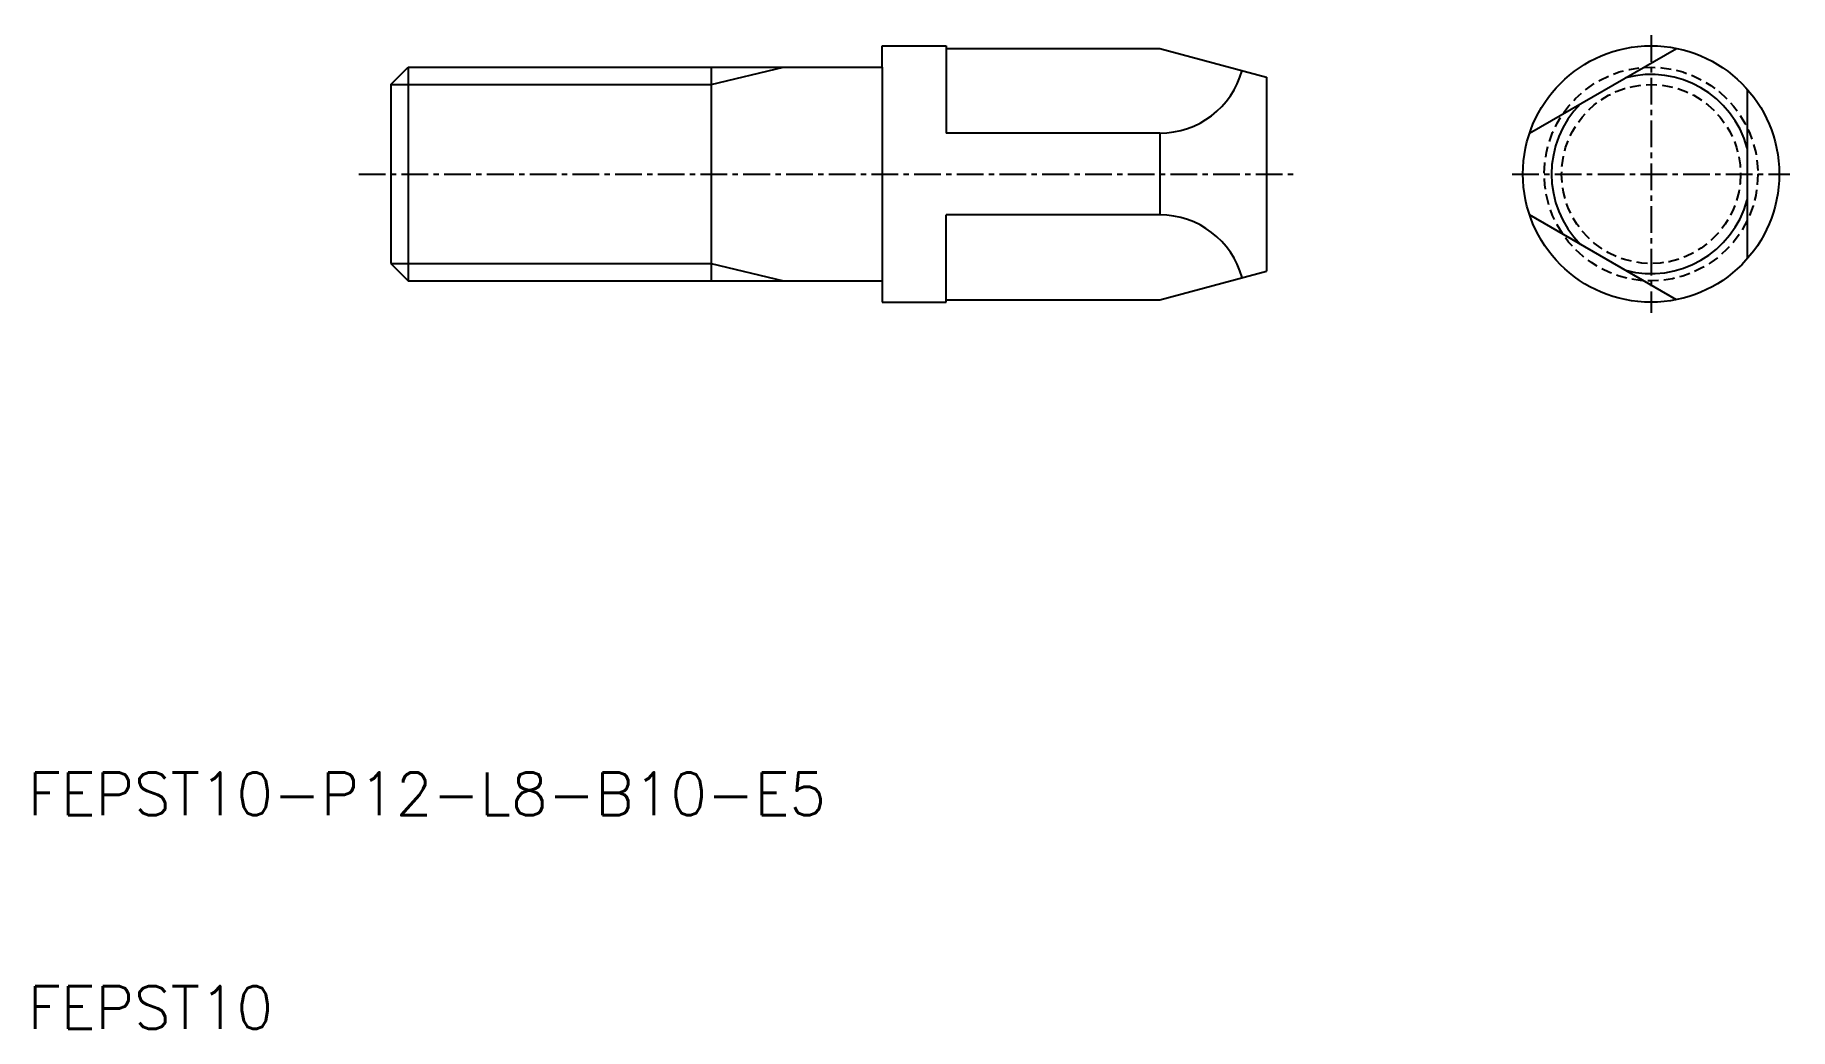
# Model space of a CAD drawing. Extents: x 10.3 to 92.5, y 10 to 56.5.
import ezdxf

# ---------------------------------------------------------------- set-up
doc = ezdxf.new("R2010")
doc.units = 0
doc.linetypes.add('CENTER', pattern=[2, 1.25, -0.25, 0.25, -0.25])
doc.linetypes.add('DASHED', pattern=[0.75, 0.5, -0.25])
doc.layers.get('0').update_dxf_attribs({"linetype": 'CONTINUOUS'})
doc.layers.add('CENTER', color=1, linetype='CENTER')
doc.styles.get("Standard").update_dxf_attribs({"font": 'txt.shx', "bigfont": 'extfont.shx'})

msp = doc.modelspace()

# ---------------------------------------------------------------- linework, layer by layer
at = {"color": 7, "linetype": 'CONTINUOUS'}
for p, q in [((50, 56), (53, 56)), ((50, 55), (50, 56)), ((53, 56), (53, 51.913)), ((53, 55.88), (63, 55.88)), ((63, 55.88), (68, 54.54)), ((80.313, 51.913), (87.187, 55.881)), ((27, 54.188), (27.812, 55)), ((27.812, 55), (50, 55)), ((27.812, 55), (27.812, 45)), ((42, 55), (42, 45)), ((50, 55), (50, 45)), ((68, 54.54), (68, 45.46)), ((27, 54.188), (27, 45.812)), ((90.5, 53.969), (90.5, 46.031)), ((63, 51.913), (53, 51.913)), ((63, 51.913), (63, 48.087)), ((53, 44), (53, 48.087)), ((63, 48.087), (53, 48.087)), ((87.187, 44.119), (80.313, 48.087)), ((27, 45.812), (27.812, 45)), ((63, 44.12), (68, 45.46)), ((27.812, 45), (50, 45)), ((50, 45), (50, 44)), ((50, 44), (53, 44)), ((53, 44.12), (63, 44.12))]:
    msp.add_line(p, q, dxfattribs=at)
at = {"color": 3, "linetype": 'CONTINUOUS'}
for p, q in [((42, 54.188), (45.388, 55)), ((27, 54.188), (42, 54.188)), ((27, 45.812), (42, 45.812)), ((42, 45.812), (45.388, 45))]:
    msp.add_line(p, q, dxfattribs=at)
at = {"color": 7, "linetype": 'CONTINUOUS'}
msp.add_circle((86, 50), 6, dxfattribs=at)
at = {"color": 3, "linetype": 'DASHED'}
for radius in [5, 4.188]:
    msp.add_circle((86, 50), radius, dxfattribs=at)
at = {"color": 7, "linetype": 'CONTINUOUS'}
for centre, radius, start, end in [((63, 55.913), 4, 270, 344.54616), ((86, 50), 4.66, 15.06918, 104.93081), ((86, 50), 4.66, 135.06918, 224.93081), ((86, 50), 4.66, 255.06918, 344.93081), ((63, 44.087), 4, 15.45384, 90)]:
    msp.add_arc(centre, radius, start, end, dxfattribs=at)
at = {"layer": 'CENTER', "color": 1, "linetype": 'CENTER'}
for p, q in [((86, 56.5), (86, 43.5)), ((25.5, 50), (69.5, 50)), ((79.5, 50), (92.5, 50))]:
    msp.add_line(p, q, dxfattribs=at)

# ---------------------------------------------------------------- texts
at = {"color": 7, "linetype": 'CONTINUOUS'}
for s, p in [('FEPST10-P12-L8-B10-E5', (10, 20)), ('FEPST10', (10, 10))]:
    msp.add_text(s, height=2, dxfattribs=at).set_placement(p)

doc.saveas('drawing.dxf')
